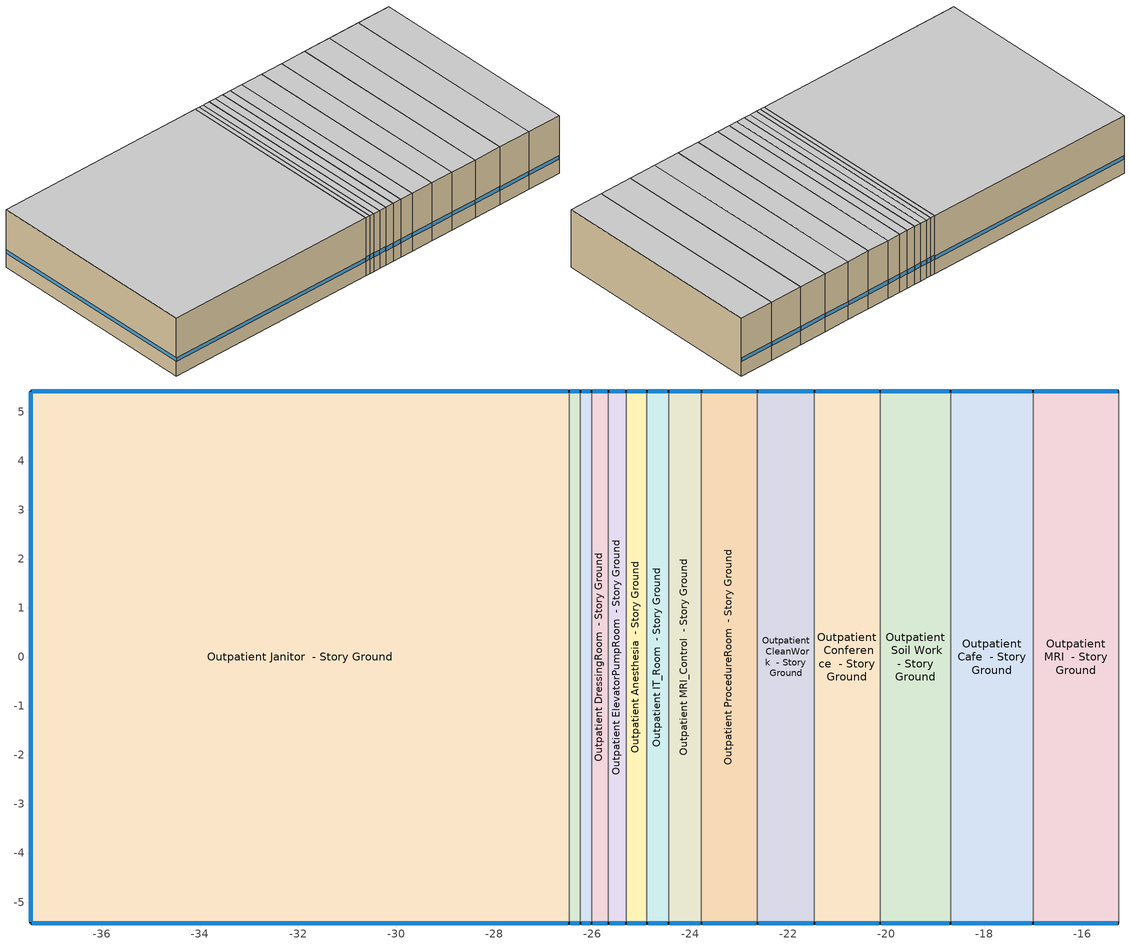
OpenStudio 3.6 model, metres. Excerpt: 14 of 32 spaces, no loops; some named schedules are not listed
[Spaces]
Outpatient Janitor  - Story Ground
 floor ground (Foundation F 126 Perim 3282 Area 11921): -37.45,-5.43 -37.45,5.43 -26.47,5.43 -26.47,-5.43 z0
 wall outside: -26.47,5.43 -37.45,5.43 -37.45,-5.43 -26.47,-5.43 z0:3.05
 wall to Outpatient BioHazard  - Story Ground: -26.47,-5.43 -26.47,5.43 z0:3.05
 window (Window U-0.75 SHGC 0.65): -37.43,-5.43 -26.5,-5.43 / -37.45,5.4 -37.45,-5.4 / -26.5,5.43 -37.43,5.43 z0.76:0.95
 ceiling adiabatic (Typical Interior Ceiling): -26.47,-5.43 -26.47,5.43 -37.45,5.43 -37.45,-5.43 z3.05
Outpatient BioHazard  - Story Ground
 floor ground (Foundation F 126 Perim 046 Area 248): -26.47,-5.43 -26.47,5.43 -26.24,5.43 -26.24,-5.43 z0
 wall outside: -26.24,5.43 -26.47,5.43 / -26.47,-5.43 -26.24,-5.43 z0:3.05
 wall to Outpatient MedGas  - Story Ground: -26.24,-5.43 -26.24,5.43 z0:3.05
 window (Window U-0.75 SHGC 0.65): -26.27,5.43 -26.44,5.43 / -26.44,-5.43 -26.27,-5.43 z0.76:1
 ceiling adiabatic (Typical Interior Ceiling): -26.24,-5.43 -26.24,5.43 -26.47,5.43 -26.47,-5.43 z3.05
Outpatient MedGas  - Story Ground
 floor ground (Foundation F 126 Perim 046 Area 248): -26.24,-5.43 -26.24,5.43 -26.01,5.43 -26.01,-5.43 z0
 wall outside: -26.01,5.43 -26.24,5.43 / -26.24,-5.43 -26.01,-5.43 z0:3.05
 wall to Outpatient DressingRoom  - Story Ground: -26.01,-5.43 -26.01,5.43 z0:3.05
 window (Window U-0.75 SHGC 0.65): -26.04,5.43 -26.22,5.43 / -26.22,-5.43 -26.04,-5.43 z0.76:1
 ceiling adiabatic (Typical Interior Ceiling): -26.01,-5.43 -26.01,5.43 -26.24,5.43 -26.24,-5.43 z3.05
Outpatient DressingRoom  - Story Ground
 floor ground (Foundation F 126 Perim 069 Area 373): -26.01,-5.43 -26.01,5.43 -25.67,5.43 -25.67,-5.43 z0
 wall outside: -25.67,5.43 -26.01,5.43 / -26.01,-5.43 -25.67,-5.43 z0:3.05
 wall to Outpatient ElevatorPumpRoom  - Story Ground: -25.67,-5.43 -25.67,5.43 z0:3.05
 window (Window U-0.75 SHGC 0.65): -25.69,5.43 -25.99,5.43 / -25.99,-5.43 -25.69,-5.43 z0.76:0.98
 ceiling adiabatic (Typical Interior Ceiling): -25.67,-5.43 -25.67,5.43 -26.01,5.43 -26.01,-5.43 z3.05
Outpatient ElevatorPumpRoom  - Story Ground
 floor ground (Foundation F 126 Perim 072 Area 39): -25.67,-5.43 -25.67,5.43 -25.31,5.43 -25.31,-5.43 z0
 wall outside: -25.31,5.43 -25.67,5.43 / -25.67,-5.43 -25.31,-5.43 z0:3.05
 wall to Outpatient Anesthesia  - Story Ground: -25.31,-5.43 -25.31,5.43 z0:3.05
 window (Window U-0.75 SHGC 0.65): -25.33,5.43 -25.64,5.43 / -25.64,-5.43 -25.33,-5.43 z0.76:0.97
 ceiling adiabatic (Typical Interior Ceiling): -25.31,-5.43 -25.31,5.43 -25.67,5.43 -25.67,-5.43 z3.05
Outpatient Anesthesia  - Story Ground
 floor ground (Foundation F 126 Perim 085 Area 461): -25.31,-5.43 -25.31,5.43 -24.88,5.43 -24.88,-5.43 z0
 wall outside: -24.88,5.43 -25.31,5.43 / -25.31,-5.43 -24.88,-5.43 z0:3.05
 wall to Outpatient IT_Room  - Story Ground: -24.88,-5.43 -24.88,5.43 z0:3.05
 window (Window U-0.75 SHGC 0.65): -24.91,5.43 -25.28,5.43 / -25.28,-5.43 -24.91,-5.43 z0.76:0.97
 ceiling adiabatic (Typical Interior Ceiling): -24.88,-5.43 -24.88,5.43 -25.31,5.43 -25.31,-5.43 z3.05
Outpatient IT_Room  - Story Ground
 floor ground (Foundation F 126 Perim 088 Area 479): -24.88,-5.43 -24.88,5.43 -24.44,5.43 -24.44,-5.43 z0
 wall outside: -24.44,5.43 -24.88,5.43 / -24.88,-5.43 -24.44,-5.43 z0:3.05
 wall to Outpatient MRI_Control  - Story Ground: -24.44,-5.43 -24.44,5.43 z0:3.05
 window (Window U-0.75 SHGC 0.65): -24.47,5.43 -24.86,5.43 / -24.86,-5.43 -24.47,-5.43 z0.76:0.97
 ceiling adiabatic (Typical Interior Ceiling): -24.44,-5.43 -24.44,5.43 -24.88,5.43 -24.88,-5.43 z3.05
Outpatient MRI_Control  - Story Ground
 floor ground (Foundation F 126 Perim 134 Area 727): -24.44,-5.43 -24.44,5.43 -23.77,5.43 -23.77,-5.43 z0
 wall outside: -23.77,5.43 -24.44,5.43 / -24.44,-5.43 -23.77,-5.43 z0:3.05
 wall to Outpatient ProcedureRoom  - Story Ground: -23.77,-5.43 -23.77,5.43 z0:3.05
 window (Window U-0.75 SHGC 0.65): -23.8,5.43 -24.42,5.43 / -24.42,-5.43 -23.8,-5.43 z0.76:0.96
 ceiling adiabatic (Typical Interior Ceiling): -23.77,-5.43 -23.77,5.43 -24.44,5.43 -24.44,-5.43 z3.05
Outpatient ProcedureRoom  - Story Ground
 floor ground (Foundation F 126 Perim 229 Area 1242): -23.77,-5.43 -23.77,5.43 -22.63,5.43 -22.63,-5.43 z0
 wall outside: -22.63,5.43 -23.77,5.43 / -23.77,-5.43 -22.63,-5.43 z0:3.05
 wall to Outpatient CleanWork  - Story Ground: -22.63,-5.43 -22.63,5.43 z0:3.05
 window (Window U-0.75 SHGC 0.65): -22.65,5.43 -23.75,5.43 / -23.75,-5.43 -22.65,-5.43 z0.76:0.95
 ceiling adiabatic (Typical Interior Ceiling): -22.63,-5.43 -22.63,5.43 -23.77,5.43 -23.77,-5.43 z3.05
Outpatient CleanWork  - Story Ground
 floor ground (Foundation F 126 Perim 232 Area 1259): -22.63,-5.43 -22.63,5.43 -21.47,5.43 -21.47,-5.43 z0
 wall outside: -21.47,5.43 -22.63,5.43 / -22.63,-5.43 -21.47,-5.43 z0:3.05
 wall to Outpatient Conference  - Story Ground: -21.47,-5.43 -21.47,5.43 z0:3.05
 window (Window U-0.75 SHGC 0.65): -21.49,5.43 -22.6,5.43 / -22.6,-5.43 -21.49,-5.43 z0.76:0.95
 ceiling adiabatic (Typical Interior Ceiling): -21.47,-5.43 -21.47,5.43 -22.63,5.43 -22.63,-5.43 z3.05
Outpatient Conference  - Story Ground
 floor ground (Foundation F 126 Perim 268 Area 1455): -21.47,-5.43 -21.47,5.43 -20.13,5.43 -20.13,-5.43 z0
 wall outside: -20.13,5.43 -21.47,5.43 / -21.47,-5.43 -20.13,-5.43 z0:3.05
 wall to Outpatient Soil Work  - Story Ground: -20.13,-5.43 -20.13,5.43 z0:3.05
 window (Window U-0.75 SHGC 0.65): -20.15,5.43 -21.44,5.43 / -21.44,-5.43 -20.15,-5.43 z0.76:0.95
 ceiling adiabatic (Typical Interior Ceiling): -20.13,-5.43 -20.13,5.43 -21.47,5.43 -21.47,-5.43 z3.05
Outpatient Soil Work  - Story Ground
 floor ground (Foundation F 126 Perim 288 Area 1561): -20.13,-5.43 -20.13,5.43 -18.69,5.43 -18.69,-5.43 z0
 wall outside: -18.69,5.43 -20.13,5.43 / -20.13,-5.43 -18.69,-5.43 z0:3.05
 wall to Outpatient Cafe  - Story Ground: -18.69,-5.43 -18.69,5.43 z0:3.05
 window (Window U-0.75 SHGC 0.65): -18.71,5.43 -20.1,5.43 / -20.1,-5.43 -18.71,-5.43 z0.76:0.95
 ceiling adiabatic (Typical Interior Ceiling): -18.69,-5.43 -18.69,5.43 -20.13,5.43 -20.13,-5.43 z3.05
Outpatient Cafe  - Story Ground
 floor ground (Foundation F 126 Perim 337 Area 1827): -18.69,-5.43 -18.69,5.43 -17,5.43 -17,-5.43 z0
 wall outside: -17,5.43 -18.69,5.43 / -18.69,-5.43 -17,-5.43 z0:3.05
 wall to Outpatient MRI  - Story Ground: -17,-5.43 -17,5.43 z0:3.05
 window (Window U-0.75 SHGC 0.65): -17.03,5.43 -18.66,5.43 / -18.66,-5.43 -17.03,-5.43 z0.76:0.95
 ceiling adiabatic (Typical Interior Ceiling): -17,-5.43 -17,5.43 -18.69,5.43 -18.69,-5.43 z3.05
Outpatient MRI  - Story Ground
 floor ground (Foundation F 126 Perim 35 Area 1898): -17,-5.43 -17,5.43 -15.26,5.43 -15.26,-5.43 z0
 wall outside: -15.26,5.43 -17,5.43 / -17,-5.43 -15.26,-5.43 z0:3.05
 wall to Outpatient Elec/MechRoom  - Story Ground: -15.26,-5.43 -15.26,5.43 z0:3.05
 window (Window U-0.75 SHGC 0.65): -15.28,5.43 -16.98,5.43 / -16.98,-5.43 -15.28,-5.43 z0.76:0.95
 ceiling adiabatic (Typical Interior Ceiling): -15.26,-5.43 -15.26,5.43 -17,5.43 -17,-5.43 z3.05
[Site]
Baltimore Blt Washngtn IntL: Latitude {deg}=39.17; Longitude {deg}=-76.68; Time Zone {hr}=-5; Elevation {m}=45; Terrain=City
[Site:WaterMainsTemperature]
Calculation Method=Correlation; Annual Average Outdoor Air Temperature {C}=13.2908; Maximum Difference In Monthly Average Outdoor Air Temperatures {deltaC}=25.79
[SizingPeriod:DesignDay] Daily Dry-Bulb Temperature Range {deltaC}=9.5; Barometric Pressure {Pa}=101037; Wind Speed {m/s}=4.6; Wind Direction {deg}=230; Rain Indicator=No; Snow Indicator=No; Day of Month=21; Month=7; Day Type=SummerDesignDay; Daylight Saving Time Indicator=No; Dry-Bulb Temperature Range Modifier Type=DefaultMultipliers; Solar Model Indicator=ASHRAETau; ASHRAE Clear Sky Optical Depth for Beam Irradiance=0.454; ASHRAE Clear Sky Optical Depth for Diffuse Irradiance=2.123
Name | Maximum Dry-Bulb Temperature {C} | Humidity Condition Type | Wetbulb or DewPoint at Maximum Dry-Bulb {C}
Wilmington New Cast Ann Clg .4% Condns DB=>MWB 1 | 33.3 | Wetbulb | 23.9
Wilmington New Cast Ann Clg .4% Condns WB=>MDB 1 | 30.7 | Wetbulb | 25.6
Wilmington New Cast Ann Clg 1% Condns DB=>MWB 1 | 31.9 | Wetbulb | 23.3
Wilmington New Cast Ann Clg 2% Condns DP=>MDB 1 | 26.4 | Dewpoint | 22.9
[ClimateZones]
Climate Zone Institution Name 1=ASHRAE; Climate Zone Document Name 1=ANSI/ASHRAE Standard 169; Climate Zone Document Year 1=2006; Climate Zone Value 1=ASHRAE 169-2013-4A; Climate Zone Institution Name 2=CEC; Climate Zone Document Name 2=California Climate Zone Descriptions; Climate Zone Document Year 2=1995
[Building]
ComStock DOE Ref 1980-2004|Outpatient: North Axis {deg}=135; Default Construction Set=ComStock DOE Ref 1980-2004 - Outpatient - ASHRAE 169-2013-4A; Default Schedule Set=Building Default Schedule Set; Standards Building Type=Outpatient
[Site:GroundTemperature:FCfactorMethod]
January Ground Temperature {C}=14; February Ground Temperature {C}=7.3; March Ground Temperature {C}=3.3; April Ground Temperature {C}=1.2; May Ground Temperature {C}=-0.2; June Ground Temperature {C}=5.6; July Ground Temperature {C}=10.9; August Ground Temperature {C}=16.1; September Ground Temperature {C}=21.7; October Ground Temperature {C}=25; November Ground Temperature {C}=24.8; December Ground Temperature {C}=19.9
[Construction:FfactorGroundFloor] F-Factor {W/m-K}=1.26344
Name | Area {m2} | PerimeterExposed {m}
Foundation F 126 Perim 337 Area 1827 | 18.2714 | 3.36745
Foundation F 126 Perim 046 Area 248 | 2.4835 | 0.457712
Foundation F 126 Perim 085 Area 461 | 4.61221 | 0.850036
Foundation F 126 Perim 229 Area 1242 | 12.4175 | 2.28856
Foundation F 126 Perim 072 Area 39 | 3.90264 | 0.719261
Foundation F 126 Perim 069 Area 373 | 3.72524 | 0.686567
Foundation F 126 Perim 232 Area 1259 | 12.5949 | 2.32125
Foundation F 126 Perim 134 Area 727 | 7.2731 | 1.34044
Foundation F 126 Perim 3282 Area 11921 | 119.208 | 32.822
Foundation F 126 Perim 35 Area 1898 | 18.981 | 3.49822
Foundation F 126 Perim 288 Area 1561 | 15.6105 | 2.87704
Foundation F 126 Perim 268 Area 1455 | 14.5462 | 2.68088
Foundation F 126 Perim 088 Area 479 | 4.7896 | 0.882729
[DefaultConstructionSet]
ComStock DOE Ref 1980-2004 - Outpatient - ASHRAE 169-2013-4A: Default Exterior Surface Constructions=Default Surface Constructions 1; Default Interior Surface Constructions=Default Surface Constructions 2; Default Ground Contact Surface Constructions=Default Surface Constructions 3; Default Exterior SubSurface Constructions=Default Sub Surface Constructions 1; Default Interior SubSurface Constructions=Default Sub Surface Constructions 2; Interior Partition Construction=Typical Interior Partition
[DefaultSurfaceConstructions]
Name | Floor Construction | Wall Construction | Roof Ceiling Construction
Default Surface Constructions 1 | Typical Insulated Exterior Mass Floor | Typical Insulated Steel Framed Exterior Wall R-11.24 | Typical IEAD Roof R-17.24
Default Surface Constructions 2 | Typical Interior Floor | Typical Interior Wall | Typical Interior Ceiling
Default Surface Constructions 3 | Typical Insulated Carpeted 6in Slab Floor | Typical Insulated Basement Mass Wall R-9.01
[Construction]
Typical Insulated Exterior Mass Floor: Typical Insulation R-9.06, 4 in. Normalweight Concrete Floor, Typical Carpet Pad
Typical Insulated Steel Framed Exterior Wall R-11.24: 25mm Stucco, 5/8 in. Gypsum Board, Typical Insulation R-9.06, 5/8 in. Gypsum Board
Typical IEAD Roof R-17.24: Roof Membrane, Typical Insulation R-16.12, Metal Roof Surface
Typical Interior Floor: 100mm Normalweight concrete floor, CP02 CARPET PAD
Typical Interior Wall: G01 13mm gypsum board, G01 13mm gypsum board
Typical Interior Ceiling: CP02 CARPET PAD, 100mm Normalweight concrete floor
Typical Insulated Carpeted 6in Slab Floor: 6 in. Normalweight Concrete Floor, Typical Carpet Pad
Typical Insulated Basement Mass Wall R-9.01: Typical Insulation R-7.46, 8 in. Concrete Block Basement Wall
U 0.59 SHGC 0.36 Simple Glazing Window U-0.59 SHGC 0.36: U 0.59 SHGC 0.36 Simple Glazing U-0.59 SHGC 0.36
U 0.59 SHGC 0.36 Simple Glazing Window U-0.59 SHGC 0.36 1: U 0.59 SHGC 0.36 Simple Glazing U-0.59 SHGC 0.36 1
Typical Insulated Metal Door: F08 Metal surface, Typical Insulation
U 0.88 SHGC 0.16 Sgl Ref-A-L Clr 6mm: REF A CLEAR LO 6MM
Typical Overhead Door: Typical Insulation
Typical Interior Window: Clear 3mm
Typical Interior Door; Typical Interior Partition: G05 25mm wood
InteriorFurnishings 1: Std Wood 6inch 1
Window U-0.75 SHGC 0.65: Simple Glazing Double - No LowE - Clear - Aluminum
[Material:NoMass] Roughness=Smooth; Thermal Absorptance=0.9; Solar Absorptance=0.7
Name | Thermal Resistance {m2-K/W} | Visible Absorptance
Typical Insulation R-9.06 | 1.59504 | 0.7
Typical Carpet Pad; CP02 CARPET PAD | 0.21648 | 0.8
Typical Insulation R-16.12 | 2.83962 | 0.7
Typical Insulation R-7.46 | 1.31358 | 0.7
Typical Insulation | 0.0282222 | 0.7
[Material] Thermal Absorptance=0.9
Name | Roughness | Thickness {m} | Conductivity {W/m-K} | Density {kg/m3} | Specific Heat {J/kg-K} | Solar Absorptance | Visible Absorptance
4 in. Normalweight Concrete Floor | MediumRough | 0.1016 | 2.31 | 2322 | 832 | 0.7 | 0.7
25mm Stucco | Smooth | 0.0254 | 0.72 | 1856 | 840 | 0.7 | 0.7
5/8 in. Gypsum Board | MediumSmooth | 0.0159 | 0.16 | 800 | 1090 | 0.7 | 0.7
Roof Membrane | VeryRough | 0.0095 | 0.16 | 1121.29 | 1460 | 0.7 | 0.7
Metal Roof Surface; F08 Metal surface | Smooth | 0.0008 | 45.28 | 7824 | 500 | 0.7 | 0.7
100mm Normalweight concrete floor | MediumRough | 0.1016 | 2.31045 | 2322 | 832.557 | 0.7 | 0.7
G01 13mm gypsum board | Smooth | 0.0127 | 0.160031 | 800.001 | 1090.73 | 0.7 | 0.5
6 in. Normalweight Concrete Floor | MediumRough | 0.1524 | 2.31 | 2322 | 832 | 0.7 | 0.7
8 in. Concrete Block Basement Wall | MediumRough | 0.2032 | 1.326 | 1842 | 912 | 0.7 | 0.7
G05 25mm wood | MediumSmooth | 0.0254 | 0.15 | 608 | 1630 | 0.5 | 0.5
Std Wood 6inch 1 | MediumSmooth | 0.15 | 0.12 | 540 | 1210 | 0.7 | 0.7
[DefaultSubSurfaceConstructions]
Name | Fixed Window Construction | Operable Window Construction | Door Construction | Glass Door Construction | Overhead Door Construction | Tubular Daylight Dome Construction | Tubular Daylight Diffuser Construction
Default Sub Surface Constructions 1 | U 0.59 SHGC 0.36 Simple Glazing Window U-0.59 SHGC 0.36 | U 0.59 SHGC 0.36 Simple Glazing Window U-0.59 SHGC 0.36 1 | Typical Insulated Metal Door | U 0.88 SHGC 0.16 Sgl Ref-A-L Clr 6mm | Typical Overhead Door | Typical Interior Window | Typical Interior Window
Default Sub Surface Constructions 2 | Typical Interior Window | Typical Interior Window | Typical Interior Door
[WindowMaterial:SimpleGlazingSystem]
Name | U-Factor {W/m2-K} | Solar Heat Gain Coefficient | Visible Transmittance
U 0.59 SHGC 0.36 Simple Glazing U-0.59 SHGC 0.36; U 0.59 SHGC 0.36 Simple Glazing U-0.59 SHGC 0.36 1 | 3.35018 | 0.36 | 0.27
Simple Glazing Double - No LowE - Clear - Aluminum | 4.23598 | 0.646 | 0.671
[WindowMaterial:Glazing] Optical Data Type=SpectralAverage; Infrared Transmittance at Normal Incidence=0; Front Side Infrared Hemispherical Emissivity=0.84; Conductivity {W/m-K}=0.9; Dirt Correction Factor for Solar and Visible Transmittance=1; Solar Diffusing=No
Name | Thickness {m} | Solar Transmittance at Normal Incidence | Front Side Solar Reflectance at Normal Incidence | Back Side Solar Reflectance at Normal Incidence | Visible Transmittance at Normal Incidence | Front Side Visible Reflectance at Normal Incidence | Back Side Visible Reflectance at Normal Incidence | Back Side Infrared Hemispherical Emissivity
REF A CLEAR LO 6MM | 0.006 | 0.066 | 0.341 | 0.493 | 0.08 | 0.41 | 0.37 | 0.4
Clear 3mm | 0.003 | 0.837 | 0.075 | 0.075 | 0.898 | 0.081 | 0.081 | 0.84
[SpaceType] Standards Building Type=Outpatient
Name | Default Schedule Set | Design Specification Outdoor Air Object | Standards Space Type
Outpatient BioHazard - ComStock DOE Ref 1980-2004 | Outpatient BioHazard Schedule Set | Outpatient BioHazard Ventilation | BioHazard
Outpatient MedGas - ComStock DOE Ref 1980-2004 | Outpatient MedGas Schedule Set | Outpatient MedGas Ventilation | MedGas
Outpatient DressingRoom - ComStock DOE Ref 1980-2004 | Outpatient DressingRoom Schedule Set | Outpatient DressingRoom Ventilation | DressingRoom
Outpatient ElevatorPumpRoom - ComStock DOE Ref 1980-2004 | Outpatient ElevatorPumpRoom Schedule Set | Outpatient ElevatorPumpRoom Ventilation | ElevatorPumpRoom
Outpatient Anesthesia - ComStock DOE Ref 1980-2004 | Outpatient Anesthesia Schedule Set | Outpatient Anesthesia Ventilation | Anesthesia
Outpatient IT_Room - ComStock DOE Ref 1980-2004 | Outpatient IT_Room Schedule Set | Outpatient IT_Room Ventilation | IT_Room
Outpatient MRI_Control - ComStock DOE Ref 1980-2004 | Outpatient MRI_Control Schedule Set | Outpatient MRI_Control Ventilation | MRI_Control
Outpatient ProcedureRoom - ComStock DOE Ref 1980-2004 | Outpatient ProcedureRoom Schedule Set | Outpatient ProcedureRoom Ventilation | ProcedureRoom
Outpatient CleanWork - ComStock DOE Ref 1980-2004 | Outpatient CleanWork Schedule Set | Outpatient CleanWork Ventilation | CleanWork
Outpatient Conference - ComStock DOE Ref 1980-2004 | Outpatient Conference Schedule Set | Outpatient Conference Ventilation | Conference
Outpatient Soil Work - ComStock DOE Ref 1980-2004 | Outpatient Soil Work Schedule Set | Outpatient Soil Work Ventilation | Soil Work
Outpatient Cafe - ComStock DOE Ref 1980-2004 | Outpatient Cafe Schedule Set | Outpatient Cafe Ventilation | Cafe
Outpatient MRI - ComStock DOE Ref 1980-2004 | Outpatient MRI Schedule Set | Outpatient MRI Ventilation | MRI
Outpatient Janitor - ComStock DOE Ref 1980-2004 | Outpatient Janitor Schedule Set | Outpatient Janitor Ventilation | Janitor
[BuildingStory]
Story Ground: Nominal Z Coordinate {m}=0; Nominal Floor to Floor Height {m}=3.048
[Space] Building Story=Story Ground
Name | Space Type | Thermal Zone
Outpatient Janitor  - Story Ground | Outpatient Janitor - ComStock DOE Ref 1980-2004 | Zone Outpatient Janitor  - Story Ground
Outpatient BioHazard  - Story Ground | Outpatient BioHazard - ComStock DOE Ref 1980-2004 | Zone Outpatient BioHazard  - Story Ground
Outpatient MedGas  - Story Ground | Outpatient MedGas - ComStock DOE Ref 1980-2004 | Zone Outpatient MedGas  - Story Ground
Outpatient DressingRoom  - Story Ground | Outpatient DressingRoom - ComStock DOE Ref 1980-2004 | Zone Outpatient DressingRoom  - Story Ground
Outpatient ElevatorPumpRoom  - Story Ground | Outpatient ElevatorPumpRoom - ComStock DOE Ref 1980-2004 | Zone Outpatient ElevatorPumpRoom  - Story Ground
Outpatient Anesthesia  - Story Ground | Outpatient Anesthesia - ComStock DOE Ref 1980-2004 | Zone Outpatient Anesthesia  - Story Ground
Outpatient IT_Room  - Story Ground | Outpatient IT_Room - ComStock DOE Ref 1980-2004 | Zone Outpatient IT_Room  - Story Ground
Outpatient MRI_Control  - Story Ground | Outpatient MRI_Control - ComStock DOE Ref 1980-2004 | Zone Outpatient MRI_Control  - Story Ground
Outpatient ProcedureRoom  - Story Ground | Outpatient ProcedureRoom - ComStock DOE Ref 1980-2004 | Zone Outpatient ProcedureRoom  - Story Ground
Outpatient CleanWork  - Story Ground | Outpatient CleanWork - ComStock DOE Ref 1980-2004 | Zone Outpatient CleanWork  - Story Ground
Outpatient Conference  - Story Ground | Outpatient Conference - ComStock DOE Ref 1980-2004 | Zone Outpatient Conference  - Story Ground
Outpatient Soil Work  - Story Ground | Outpatient Soil Work - ComStock DOE Ref 1980-2004 | Zone Outpatient Soil Work  - Story Ground
Outpatient Cafe  - Story Ground | Outpatient Cafe - ComStock DOE Ref 1980-2004 | Zone Outpatient Cafe  - Story Ground
Outpatient MRI  - Story Ground | Outpatient MRI - ComStock DOE Ref 1980-2004 | Zone Outpatient MRI  - Story Ground
[ThermalZone] Multiplier=1; Use Ideal Air Loads=No
Name | Thermostat
Zone Outpatient Janitor  - Story Ground | Outpatient Janitor - ComStock DOE Ref 1980-2004 Thermostat
Zone Outpatient BioHazard  - Story Ground | Outpatient BioHazard - ComStock DOE Ref 1980-2004 Thermostat
Zone Outpatient MedGas  - Story Ground | Outpatient MedGas - ComStock DOE Ref 1980-2004 Thermostat
Zone Outpatient DressingRoom  - Story Ground | Outpatient DressingRoom - ComStock DOE Ref 1980-2004 Thermostat
Zone Outpatient ElevatorPumpRoom  - Story Ground | Outpatient ElevatorPumpRoom - ComStock DOE Ref 1980-2004 Thermostat
Zone Outpatient Anesthesia  - Story Ground | Outpatient Anesthesia - ComStock DOE Ref 1980-2004 Thermostat
Zone Outpatient IT_Room  - Story Ground | Outpatient IT_Room - ComStock DOE Ref 1980-2004 Thermostat
Zone Outpatient MRI_Control  - Story Ground | Outpatient MRI_Control - ComStock DOE Ref 1980-2004 Thermostat
Zone Outpatient ProcedureRoom  - Story Ground | Outpatient ProcedureRoom - ComStock DOE Ref 1980-2004 Thermostat
Zone Outpatient CleanWork  - Story Ground | Outpatient CleanWork - ComStock DOE Ref 1980-2004 Thermostat
Zone Outpatient Conference  - Story Ground | Outpatient Conference - ComStock DOE Ref 1980-2004 Thermostat
Zone Outpatient Soil Work  - Story Ground | Outpatient Soil Work - ComStock DOE Ref 1980-2004 Thermostat
Zone Outpatient Cafe  - Story Ground | Outpatient Cafe - ComStock DOE Ref 1980-2004 Thermostat
Zone Outpatient MRI  - Story Ground | Outpatient MRI - ComStock DOE Ref 1980-2004 Thermostat
[Lights:Definition] Design Level Calculation Method=Watts/Area; Fraction Visible=0.2; Return Air Fraction=0
Name | Watts per Space Floor Area {W/m2} | Fraction Radiant
Outpatient Cafe - ComStock DOE Ref 1980-2004 General Lights Definition | 3.51996 | 0.31
Outpatient Cafe - ComStock DOE Ref 1980-2004 Task Lights Definition | 0.956049 | 0.125
Outpatient Cafe - ComStock DOE Ref 1980-2004 Wall Wash Lights Definition | 2.47267 | 0.125
Outpatient Soil Work - ComStock DOE Ref 1980-2004 General Lights Definition; Outpatient CleanWork - ComStock DOE Ref 1980-2004 General Lights Definition; Outpatient Anesthesia - ComStock DOE Ref 1980-2004 General Lights Definition | 2.36313 | 0.31
Outpatient Soil Work - ComStock DOE Ref 1980-2004 Task Lights Definition; Outpatient CleanWork - ComStock DOE Ref 1980-2004 Task Lights Definition; Outpatient Anesthesia - ComStock DOE Ref 1980-2004 Task Lights Definition | 15.7452 | 0.125
Outpatient Conference - ComStock DOE Ref 1980-2004 General Lights Definition | 5.43828 | 0.31
Outpatient Conference - ComStock DOE Ref 1980-2004 Task Lights Definition | 1.71048 | 0.125
Outpatient Conference - ComStock DOE Ref 1980-2004 Wall Wash Lights Definition | 2.57398 | 0.125
Outpatient MRI - ComStock DOE Ref 1980-2004 General Lights Definition; Outpatient IT_Room - ComStock DOE Ref 1980-2004 General Lights Definition | 5.10109 | 0.31
Outpatient ElevatorPumpRoom - ComStock DOE Ref 1980-2004 General Lights Definition | 3.92888 | 0.31
Outpatient ElevatorPumpRoom - ComStock DOE Ref 1980-2004 Task Lights Definition | 3.02684 | 0.125
Outpatient DressingRoom - ComStock DOE Ref 1980-2004 General Lights Definition | 6.74433 | 0.31
Outpatient MedGas - ComStock DOE Ref 1980-2004 General Lights Definition; Outpatient BioHazard - ComStock DOE Ref 1980-2004 General Lights Definition; Outpatient Janitor - ComStock DOE Ref 1980-2004 General Lights Definition | 4.12547 | 0.31
Outpatient ProcedureRoom - ComStock DOE Ref 1980-2004 General Lights Definition | 12.1333 | 0.31
Outpatient ProcedureRoom - ComStock DOE Ref 1980-2004 Task Lights Definition | 0.013568 | 0.125
Outpatient MRI_Control - ComStock DOE Ref 1980-2004 General Lights Definition | 7.14925 | 0.31
[ElectricEquipment:Definition] Fraction Latent=0
Name | Design Level Calculation Method | Watts per Space Floor Area {W/m2} | Fraction Radiant | Fraction Lost | Design Level {W}
Outpatient Anesthesia Elec Equip Definition; Outpatient CleanWork Elec Equip Definition; Outpatient Soil Work Elec Equip Definition | Watts/Area | 21.5278 | 0.5 | 0
Outpatient BioHazard Elec Equip Definition; Outpatient MedGas Elec Equip Definition | Watts/Area | 1.07639 | 0.5 | 0
Outpatient Cafe Elec Equip Definition; Outpatient Conference Elec Equip Definition | Watts/Area | 10.7639 | 0.5 | 0
Outpatient DressingRoom Elec Equip Definition; Outpatient IT_Room Elec Equip Definition | Watts/Area | 11.8403 | 0.5 | 0
Outpatient MRI Elec Equip Definition; Outpatient MRI_Control Elec Equip Definition | Watts/Area | 107.639 | 0.5 | 0
Outpatient ProcedureRoom Elec Equip Definition | Watts/Area | 32.2917 | 0.5 | 0
Elevator Lift Motor | EquipmentLevel |  | 0 | 1 | 14610
Outpatient ElevatorPumpRoom - ComStock DOE Ref 1980-2004 Elec Equip Definition | Watts/Area | 57.0487 | 0.1 | 0.9
Outpatient Janitor - ComStock DOE Ref 1980-2004 Elec Equip Definition | Watts/Area | 1.07639 | 0.3 | 0.7
[ElectricEquipment]
Name | Electric Equipment Definition | Space or SpaceType | Schedule | Multiplier
Outpatient Anesthesia Elec Equip | Outpatient Anesthesia Elec Equip Definition | Outpatient Anesthesia - ComStock DOE Ref 1980-2004
Outpatient BioHazard Elec Equip | Outpatient BioHazard Elec Equip Definition | Outpatient BioHazard - ComStock DOE Ref 1980-2004
Outpatient Cafe Elec Equip | Outpatient Cafe Elec Equip Definition | Outpatient Cafe - ComStock DOE Ref 1980-2004
Outpatient CleanWork Elec Equip | Outpatient CleanWork Elec Equip Definition | Outpatient CleanWork - ComStock DOE Ref 1980-2004
Outpatient Conference Elec Equip | Outpatient Conference Elec Equip Definition | Outpatient Conference - ComStock DOE Ref 1980-2004
Outpatient DressingRoom Elec Equip | Outpatient DressingRoom Elec Equip Definition | Outpatient DressingRoom - ComStock DOE Ref 1980-2004
Outpatient IT_Room Elec Equip | Outpatient IT_Room Elec Equip Definition | Outpatient IT_Room - ComStock DOE Ref 1980-2004
Outpatient MedGas Elec Equip | Outpatient MedGas Elec Equip Definition | Outpatient MedGas - ComStock DOE Ref 1980-2004
Outpatient MRI Elec Equip | Outpatient MRI Elec Equip Definition | Outpatient MRI - ComStock DOE Ref 1980-2004
Outpatient MRI_Control Elec Equip | Outpatient MRI_Control Elec Equip Definition | Outpatient MRI_Control - ComStock DOE Ref 1980-2004
Outpatient ProcedureRoom Elec Equip | Outpatient ProcedureRoom Elec Equip Definition | Outpatient ProcedureRoom - ComStock DOE Ref 1980-2004
Outpatient Soil Work Elec Equip | Outpatient Soil Work Elec Equip Definition | Outpatient Soil Work - ComStock DOE Ref 1980-2004
2 Elevator Lift Motors | Elevator Lift Motor | Outpatient Janitor  - Story Ground | Elevator Schedule 1 | 2
Outpatient ElevatorPumpRoom - ComStock DOE Ref 1980-2004 Elec Equip | Outpatient ElevatorPumpRoom - ComStock DOE Ref 1980-2004 Elec Equip Definition | Outpatient ElevatorPumpRoom - ComStock DOE Ref 1980-2004
Outpatient Janitor - ComStock DOE Ref 1980-2004 Elec Equip | Outpatient Janitor - ComStock DOE Ref 1980-2004 Elec Equip Definition | Outpatient Janitor - ComStock DOE Ref 1980-2004
[DesignSpecification:OutdoorAir]
Name | Outdoor Air Method | Outdoor Air Flow per Floor Area {m3/s-m2} | Outdoor Air Flow per Person {m3/s-person} | Outdoor Air Flow Air Changes per Hour {1/hr}
Outpatient Anesthesia Ventilation | Sum | 0.002286
Outpatient BioHazard Ventilation; Outpatient MedGas Ventilation | Sum | 0.000762
Outpatient Cafe Ventilation; Outpatient Conference Ventilation; Outpatient DressingRoom Ventilation; Outpatient IT_Room Ventilation | Sum |  | 0.00943895
Outpatient CleanWork Ventilation; Outpatient MRI Ventilation; Outpatient MRI_Control Ventilation | Sum | 0.001524
Outpatient ElevatorPumpRoom Ventilation; Outpatient Janitor Ventilation |  | 0 | 0 | 0
Outpatient ProcedureRoom Ventilation | Sum | 0.0023876
Outpatient Soil Work Ventilation | Sum | 0.00282448
[DefaultScheduleSet]
Name | Number of People Schedule | People Activity Level Schedule | Lighting Schedule | Electric Equipment Schedule | Infiltration Schedule | Hours of Operation Schedule
Outpatient Anesthesia Schedule Set; Outpatient BioHazard Schedule Set; Outpatient Cafe Schedule Set; Outpatient CleanWork Schedule Set; Outpatient Conference Schedule Set; Outpatient DressingRoom Schedule Set; Outpatient ElevatorPumpRoom Schedule Set; Outpatient IT_Room Schedule Set; Outpatient Janitor Schedule Set; Outpatient MedGas Schedule Set; Outpatient MRI_Control Schedule Set; Outpatient ProcedureRoom Schedule Set; Outpatient Soil Work Schedule Set | Outpatient Bldg Occ | Outpatient Activity | Outpatient Bldg Light | Outpatient Bldg Equip | Outpatient Infil
Outpatient MRI Schedule Set | Outpatient Bldg Occ | Outpatient Activity | Outpatient Bldg Light | Outpatient Radiology Equip | Outpatient Infil
Building Default Schedule Set |  |  |  |  |  | Building Hours of Operation NonResidential
[People:Definition] Number of People Calculation Method=People/Area; Fraction Radiant=0.3
Name | People per Space Floor Area {person/m2}
Outpatient Cafe People Definition | 0.999967
Outpatient CleanWork People Definition; Outpatient MRI People Definition; Outpatient MRI_Control People Definition; Outpatient ProcedureRoom People Definition; Outpatient Soil Work People Definition | 0.199993
Outpatient Conference People Definition | 0.499984
Outpatient DressingRoom People Definition; Outpatient IT_Room People Definition | 0.0500522
[People] Work Efficiency Schedule=Work Efficiency Schedule; Clothing Insulation Schedule=Clothing Schedule; Air Velocity Schedule=Air Velocity Schedule; Multiplier=1
Name | People Definition | Space or SpaceType
Outpatient Cafe People | Outpatient Cafe People Definition | Outpatient Cafe - ComStock DOE Ref 1980-2004
Outpatient CleanWork People | Outpatient CleanWork People Definition | Outpatient CleanWork - ComStock DOE Ref 1980-2004
Outpatient Conference People | Outpatient Conference People Definition | Outpatient Conference - ComStock DOE Ref 1980-2004
Outpatient DressingRoom People | Outpatient DressingRoom People Definition | Outpatient DressingRoom - ComStock DOE Ref 1980-2004
Outpatient IT_Room People | Outpatient IT_Room People Definition | Outpatient IT_Room - ComStock DOE Ref 1980-2004
Outpatient MRI People | Outpatient MRI People Definition | Outpatient MRI - ComStock DOE Ref 1980-2004
Outpatient MRI_Control People | Outpatient MRI_Control People Definition | Outpatient MRI_Control - ComStock DOE Ref 1980-2004
Outpatient ProcedureRoom People | Outpatient ProcedureRoom People Definition | Outpatient ProcedureRoom - ComStock DOE Ref 1980-2004
Outpatient Soil Work People | Outpatient Soil Work People Definition | Outpatient Soil Work - ComStock DOE Ref 1980-2004
[Exterior:Lights:Definition]
Name | Design Level {W}
Parking Areas and Drives Def (W/ft^2) | 0.0414577
Building Facades Def (W/ft^2) | 0.2
Main Entries Def (W/ft) | 30
Other Doors Def (W/ft) | 20
[Exterior:Lights] Schedule=Always On Discrete; Control Option=AstronomicalClock
Name | Exterior Lights Definition | Multiplier
Parking Areas and Drives | Parking Areas and Drives Def (W/ft^2) | 35437.5
Building Facades | Building Facades Def (W/ft^2) | 5627.38
Main Entries | Main Entries Def (W/ft) | 8
Other Doors | Other Doors Def (W/ft) | 18.165
[ThermostatSetpoint:DualSetpoint] Heating Setpoint Temperature Schedule=Outpatient HtgSetp; Cooling Setpoint Temperature Schedule=Outpatient ClgSetp
Outpatient Anesthesia - ComStock DOE Ref 1980-2004 Thermostat; Outpatient BioHazard - ComStock DOE Ref 1980-2004 Thermostat; Outpatient Cafe - ComStock DOE Ref 1980-2004 Thermostat; Outpatient CleanWork - ComStock DOE Ref 1980-2004 Thermostat; Outpatient Conference - ComStock DOE Ref 1980-2004 Thermostat; Outpatient DressingRoom - ComStock DOE Ref 1980-2004 Thermostat; Outpatient ElevatorPumpRoom - ComStock DOE Ref 1980-2004 Thermostat; Outpatient IT_Room - ComStock DOE Ref 1980-2004 Thermostat; Outpatient Janitor - ComStock DOE Ref 1980-2004 Thermostat; Outpatient MedGas - ComStock DOE Ref 1980-2004 Thermostat; Outpatient MRI - ComStock DOE Ref 1980-2004 Thermostat; Outpatient MRI_Control - ComStock DOE Ref 1980-2004 Thermostat; Outpatient ProcedureRoom - ComStock DOE Ref 1980-2004 Thermostat; Outpatient Soil Work - ComStock DOE Ref 1980-2004 Thermostat
[InternalMass:Definition]
Internal Mass Definition 2: Construction=InteriorFurnishings 1; Design Level Calculation Method=SurfaceArea/Area; Surface Area per Space Floor Area=2
[InternalMass] Internal Mass Definition=Internal Mass Definition 2; Multiplier=1
Name | Space or SpaceType
Outpatient Cafe  - Story Ground Mass | Outpatient Cafe  - Story Ground
Outpatient BioHazard  - Story Ground Mass | Outpatient BioHazard  - Story Ground
Outpatient Anesthesia  - Story Ground Mass | Outpatient Anesthesia  - Story Ground
Outpatient ProcedureRoom  - Story Ground Mass | Outpatient ProcedureRoom  - Story Ground
Outpatient ElevatorPumpRoom  - Story Ground Mass | Outpatient ElevatorPumpRoom  - Story Ground
Outpatient MedGas  - Story Ground Mass | Outpatient MedGas  - Story Ground
Outpatient DressingRoom  - Story Ground Mass | Outpatient DressingRoom  - Story Ground
Outpatient CleanWork  - Story Ground Mass | Outpatient CleanWork  - Story Ground
Outpatient MRI_Control  - Story Ground Mass | Outpatient MRI_Control  - Story Ground
Outpatient Janitor  - Story Ground Mass | Outpatient Janitor  - Story Ground
Outpatient MRI  - Story Ground Mass | Outpatient MRI  - Story Ground
Outpatient Soil Work  - Story Ground Mass | Outpatient Soil Work  - Story Ground
Outpatient Conference  - Story Ground Mass | Outpatient Conference  - Story Ground
Outpatient IT_Room  - Story Ground Mass | Outpatient IT_Room  - Story Ground
[Lights] Fraction Replaceable=1
Name | Lights Definition | Space or SpaceType
Outpatient Cafe - ComStock DOE Ref 1980-2004 General Lighting | Outpatient Cafe - ComStock DOE Ref 1980-2004 General Lights Definition | Outpatient Cafe - ComStock DOE Ref 1980-2004
Outpatient Cafe - ComStock DOE Ref 1980-2004 Task Lighting | Outpatient Cafe - ComStock DOE Ref 1980-2004 Task Lights Definition | Outpatient Cafe - ComStock DOE Ref 1980-2004
Outpatient Cafe - ComStock DOE Ref 1980-2004 Wall Wash Lighting | Outpatient Cafe - ComStock DOE Ref 1980-2004 Wall Wash Lights Definition | Outpatient Cafe - ComStock DOE Ref 1980-2004
Outpatient Soil Work - ComStock DOE Ref 1980-2004 General Lighting | Outpatient Soil Work - ComStock DOE Ref 1980-2004 General Lights Definition | Outpatient Soil Work - ComStock DOE Ref 1980-2004
Outpatient Soil Work - ComStock DOE Ref 1980-2004 Task Lighting | Outpatient Soil Work - ComStock DOE Ref 1980-2004 Task Lights Definition | Outpatient Soil Work - ComStock DOE Ref 1980-2004
Outpatient Conference - ComStock DOE Ref 1980-2004 General Lighting | Outpatient Conference - ComStock DOE Ref 1980-2004 General Lights Definition | Outpatient Conference - ComStock DOE Ref 1980-2004
Outpatient Conference - ComStock DOE Ref 1980-2004 Task Lighting | Outpatient Conference - ComStock DOE Ref 1980-2004 Task Lights Definition | Outpatient Conference - ComStock DOE Ref 1980-2004
Outpatient Conference - ComStock DOE Ref 1980-2004 Wall Wash Lighting | Outpatient Conference - ComStock DOE Ref 1980-2004 Wall Wash Lights Definition | Outpatient Conference - ComStock DOE Ref 1980-2004
Outpatient MRI - ComStock DOE Ref 1980-2004 General Lighting | Outpatient MRI - ComStock DOE Ref 1980-2004 General Lights Definition | Outpatient MRI - ComStock DOE Ref 1980-2004
Outpatient CleanWork - ComStock DOE Ref 1980-2004 General Lighting | Outpatient CleanWork - ComStock DOE Ref 1980-2004 General Lights Definition | Outpatient CleanWork - ComStock DOE Ref 1980-2004
Outpatient CleanWork - ComStock DOE Ref 1980-2004 Task Lighting | Outpatient CleanWork - ComStock DOE Ref 1980-2004 Task Lights Definition | Outpatient CleanWork - ComStock DOE Ref 1980-2004
Outpatient Anesthesia - ComStock DOE Ref 1980-2004 General Lighting | Outpatient Anesthesia - ComStock DOE Ref 1980-2004 General Lights Definition | Outpatient Anesthesia - ComStock DOE Ref 1980-2004
Outpatient Anesthesia - ComStock DOE Ref 1980-2004 Task Lighting | Outpatient Anesthesia - ComStock DOE Ref 1980-2004 Task Lights Definition | Outpatient Anesthesia - ComStock DOE Ref 1980-2004
Outpatient ElevatorPumpRoom - ComStock DOE Ref 1980-2004 General Lighting | Outpatient ElevatorPumpRoom - ComStock DOE Ref 1980-2004 General Lights Definition | Outpatient ElevatorPumpRoom - ComStock DOE Ref 1980-2004
Outpatient ElevatorPumpRoom - ComStock DOE Ref 1980-2004 Task Lighting | Outpatient ElevatorPumpRoom - ComStock DOE Ref 1980-2004 Task Lights Definition | Outpatient ElevatorPumpRoom - ComStock DOE Ref 1980-2004
Outpatient IT_Room - ComStock DOE Ref 1980-2004 General Lighting | Outpatient IT_Room - ComStock DOE Ref 1980-2004 General Lights Definition | Outpatient IT_Room - ComStock DOE Ref 1980-2004
Outpatient DressingRoom - ComStock DOE Ref 1980-2004 General Lighting | Outpatient DressingRoom - ComStock DOE Ref 1980-2004 General Lights Definition | Outpatient DressingRoom - ComStock DOE Ref 1980-2004
Outpatient MedGas - ComStock DOE Ref 1980-2004 General Lighting | Outpatient MedGas - ComStock DOE Ref 1980-2004 General Lights Definition | Outpatient MedGas - ComStock DOE Ref 1980-2004
Outpatient BioHazard - ComStock DOE Ref 1980-2004 General Lighting | Outpatient BioHazard - ComStock DOE Ref 1980-2004 General Lights Definition | Outpatient BioHazard - ComStock DOE Ref 1980-2004
Outpatient ProcedureRoom - ComStock DOE Ref 1980-2004 General Lighting | Outpatient ProcedureRoom - ComStock DOE Ref 1980-2004 General Lights Definition | Outpatient ProcedureRoom - ComStock DOE Ref 1980-2004
Outpatient ProcedureRoom - ComStock DOE Ref 1980-2004 Task Lighting | Outpatient ProcedureRoom - ComStock DOE Ref 1980-2004 Task Lights Definition | Outpatient ProcedureRoom - ComStock DOE Ref 1980-2004
Outpatient Janitor - ComStock DOE Ref 1980-2004 General Lighting | Outpatient Janitor - ComStock DOE Ref 1980-2004 General Lights Definition | Outpatient Janitor - ComStock DOE Ref 1980-2004
Outpatient MRI_Control - ComStock DOE Ref 1980-2004 General Lighting | Outpatient MRI_Control - ComStock DOE Ref 1980-2004 General Lights Definition | Outpatient MRI_Control - ComStock DOE Ref 1980-2004
[SpaceInfiltration:DesignFlowRate] Design Flow Rate Calculation Method=Flow/ExteriorArea; Flow per Exterior Surface Area {m3/s-m2}=0.000826564; Velocity Term Coefficient=0
Name | Space or SpaceType | Schedule | Constant Term Coefficient | Temperature Term Coefficient | Velocity Squared Term Coefficient
Outpatient Cafe  - Story Ground HVAC On Infiltration | Outpatient Cafe  - Story Ground | Infiltration HVAC On Schedule | -0.0461 | 0.0053 | 0.0311
Outpatient Cafe  - Story Ground HVAC Off Infiltration | Outpatient Cafe  - Story Ground | Infiltration HVAC Off Schedule | 0 | 0.0174 | 0.0341
Outpatient BioHazard  - Story Ground HVAC On Infiltration | Outpatient BioHazard  - Story Ground | Infiltration HVAC On Schedule | -0.0461 | 0.0053 | 0.0311
Outpatient BioHazard  - Story Ground HVAC Off Infiltration | Outpatient BioHazard  - Story Ground | Infiltration HVAC Off Schedule | 0 | 0.0174 | 0.0341
Outpatient Anesthesia  - Story Ground HVAC On Infiltration | Outpatient Anesthesia  - Story Ground | Infiltration HVAC On Schedule | -0.0461 | 0.0053 | 0.0311
Outpatient Anesthesia  - Story Ground HVAC Off Infiltration | Outpatient Anesthesia  - Story Ground | Infiltration HVAC Off Schedule | 0 | 0.0174 | 0.0341
Outpatient ProcedureRoom  - Story Ground HVAC On Infiltration | Outpatient ProcedureRoom  - Story Ground | Infiltration HVAC On Schedule | -0.0461 | 0.0053 | 0.0311
Outpatient ProcedureRoom  - Story Ground HVAC Off Infiltration | Outpatient ProcedureRoom  - Story Ground | Infiltration HVAC Off Schedule | 0 | 0.0174 | 0.0341
Outpatient ElevatorPumpRoom  - Story Ground HVAC On Infiltration | Outpatient ElevatorPumpRoom  - Story Ground | Infiltration HVAC On Schedule | -0.0461 | 0.0053 | 0.0311
Outpatient ElevatorPumpRoom  - Story Ground HVAC Off Infiltration | Outpatient ElevatorPumpRoom  - Story Ground | Infiltration HVAC Off Schedule | 0 | 0.0174 | 0.0341
Outpatient MedGas  - Story Ground HVAC On Infiltration | Outpatient MedGas  - Story Ground | Infiltration HVAC On Schedule | -0.0461 | 0.0053 | 0.0311
Outpatient MedGas  - Story Ground HVAC Off Infiltration | Outpatient MedGas  - Story Ground | Infiltration HVAC Off Schedule | 0 | 0.0174 | 0.0341
Outpatient DressingRoom  - Story Ground HVAC On Infiltration | Outpatient DressingRoom  - Story Ground | Infiltration HVAC On Schedule | -0.0461 | 0.0053 | 0.0311
Outpatient DressingRoom  - Story Ground HVAC Off Infiltration | Outpatient DressingRoom  - Story Ground | Infiltration HVAC Off Schedule | 0 | 0.0174 | 0.0341
Outpatient CleanWork  - Story Ground HVAC On Infiltration | Outpatient CleanWork  - Story Ground | Infiltration HVAC On Schedule | -0.0461 | 0.0053 | 0.0311
Outpatient CleanWork  - Story Ground HVAC Off Infiltration | Outpatient CleanWork  - Story Ground | Infiltration HVAC Off Schedule | 0 | 0.0174 | 0.0341
Outpatient MRI_Control  - Story Ground HVAC On Infiltration | Outpatient MRI_Control  - Story Ground | Infiltration HVAC On Schedule | -0.0461 | 0.0053 | 0.0311
Outpatient MRI_Control  - Story Ground HVAC Off Infiltration | Outpatient MRI_Control  - Story Ground | Infiltration HVAC Off Schedule | 0 | 0.0174 | 0.0341
Outpatient Janitor  - Story Ground HVAC On Infiltration | Outpatient Janitor  - Story Ground | Infiltration HVAC On Schedule | -0.0461 | 0.0053 | 0.0311
Outpatient Janitor  - Story Ground HVAC Off Infiltration | Outpatient Janitor  - Story Ground | Infiltration HVAC Off Schedule | 0 | 0.0174 | 0.0341
Outpatient MRI  - Story Ground HVAC On Infiltration | Outpatient MRI  - Story Ground | Infiltration HVAC On Schedule | -0.0461 | 0.0053 | 0.0311
Outpatient MRI  - Story Ground HVAC Off Infiltration | Outpatient MRI  - Story Ground | Infiltration HVAC Off Schedule | 0 | 0.0174 | 0.0341
Outpatient Soil Work  - Story Ground HVAC On Infiltration | Outpatient Soil Work  - Story Ground | Infiltration HVAC On Schedule | -0.0461 | 0.0053 | 0.0311
Outpatient Soil Work  - Story Ground HVAC Off Infiltration | Outpatient Soil Work  - Story Ground | Infiltration HVAC Off Schedule | 0 | 0.0174 | 0.0341
Outpatient Conference  - Story Ground HVAC On Infiltration | Outpatient Conference  - Story Ground | Infiltration HVAC On Schedule | -0.0461 | 0.0053 | 0.0311
Outpatient Conference  - Story Ground HVAC Off Infiltration | Outpatient Conference  - Story Ground | Infiltration HVAC Off Schedule | 0 | 0.0174 | 0.0341
Outpatient IT_Room  - Story Ground HVAC On Infiltration | Outpatient IT_Room  - Story Ground | Infiltration HVAC On Schedule | -0.0461 | 0.0053 | 0.0311
Outpatient IT_Room  - Story Ground HVAC Off Infiltration | Outpatient IT_Room  - Story Ground | Infiltration HVAC Off Schedule | 0 | 0.0174 | 0.0341
[Schedule:Ruleset]
Name | Default Day Schedule | Summer Design Day Schedule | Winter Design Day Schedule
Outpatient Bldg Occ | Outpatient Bldg Occ Default | Outpatient Bldg Occ Summer Design Day | Outpatient Bldg Occ Winter Design Day
Outpatient Activity | Outpatient Activity Default | Outpatient Activity Summer Design Day | Outpatient Activity Winter Design Day
Outpatient Bldg Light | Outpatient Bldg Light Default | Outpatient Bldg Light Summer Design Day | Outpatient Bldg Light Winter Design Day
Outpatient Bldg Equip | Outpatient Bldg Equip Default | Outpatient Bldg Equip Summer Design Day | Outpatient Bldg Equip Winter Design Day
Outpatient Infil | Outpatient Infil Default | Outpatient Infil Summer Design Day | Outpatient Infil Winter Design Day
Clothing Schedule | Clothing Schedule Default Winter Clothes
Air Velocity Schedule | Air Velocity Schedule Default
Work Efficiency Schedule | Work Efficiency Schedule Default
Outpatient Radiology Equip | Outpatient Radiology Equip Default | Outpatient Radiology Equip Summer Design Day | Outpatient Radiology Equip Winter Design Day
Elevator Schedule 1 | 32 space(s) Occ Sch Default 1 | 32 space(s) Occ Sch Summer Design Day 1 | 32 space(s) Occ Sch Winter Design Day 1
Outpatient HtgSetp | Outpatient HtgSetp Default | Outpatient HtgSetp Summer Design Day | Outpatient HtgSetp Winter Design Day
Outpatient ClgSetp | Outpatient ClgSetp Default | Outpatient ClgSetp Summer Design Day | Outpatient ClgSetp Winter Design Day
Building Hours of Operation NonResidential | Building Hours of Operation NonResidential Default | Building Hours of Operation NonResidential Summer Design Day | Building Hours of Operation NonResidential Winter Design Day
Infiltration HVAC On Schedule | 28 Zone VAV Occ Sch Default 1 | 28 Zone VAV Occ Sch Summer Design Day 1 | 28 Zone VAV Occ Sch Winter Design Day 1
Infiltration HVAC Off Schedule | Infiltration HVAC Off Schedule Default Day Schedule
[Schedule:Day]
32 space(s) Occ Sch Default 1: Yes, 7, 15, 0, 7, 25, 0.00308725, 7, 35, 0.00617451, 7, 45, 0.00926176, 7, 55, 0.012349, 8, 5, 0.0154363, 8, 15, 0.0185235, 8, 24, 0.0154363, 8, 34, 0.012349, 8, 44, 0.00926176, 8, 54, 0.00617451, 9, 4, 0.00308725, 9, 14, 6.58088e-17, 9, 15, 0, 9, 24, 0.00617451, 9, 34, 0.012349, 9, 44, 0.0185235, 9, 54, 0.024698, 10, 4, 0.0308725, 10, 14, 0.037047, 10, 15, 0.037047, 10, 24, 0.0391052, 10, 34, 0.0411634, 10, 44, 0.0432215, 10, 54, 0.0452797, 11, 4, 0.0473379, 11, 14, 0.049396, 11, 15, 0.049396, 11, 24, 0.0411634, 11, 34, 0.0329307, 11, 44, 0.024698, 11, 54, 0.0164653, 12, 4, 0.00823267, 12, 14, 1.7549e-16, 12, 15, 0, 16, 18, 0, 16, 28, 0.0089811, 16, 38, 0.0179622, 16, 48, 0.0269433, 16, 58, 0.0359244, 17, 0, 0.037047, 17, 10, 0.0308725, 17, 20, 0.024698, 17, 30, 0.0185235, 17, 40, 0.012349, 17, 50, 0.00617451, 18, 0, 0, 18, 10, 0.00308725, 18, 20, 0.00617451, 18, 30, 0.00926176, 18, 40, 0.012349, 18, 50, 0.0154363, 19, 0, 0.0185235, 19, 10, 0.0154363, 19, 20, 0.012349, 19, 30, 0.00926176, 19, 40, 0.00617451, 19, 50, 0.00308725, 20, 0, 0, 24, 0, 0
32 space(s) Occ Sch Summer Design Day 1; 32 space(s) Occ Sch Winter Design Day 1; Building Hours of Operation NonResidential Winter Design Day; Building Hours of Operation NonResidential Summer Design Day; 28 Zone VAV Occ Sch Summer Design Day 1; 28 Zone VAV Occ Sch Winter Design Day 1: 24, 0, 1
Outpatient HtgSetp Default: Yes, 9, 45, 18.3, 15, 30, 21.1, 24, 0, 18.3
Outpatient HtgSetp Summer Design Day: 5, 0, 18.3, 18, 0, 21.1, 24, 0, 18.3
Outpatient HtgSetp Winter Design Day: 7, 0, 18.3, 15, 0, 21.1, 24, 0, 18.3
Outpatient ClgSetp Default: Yes, 9, 45, 25, 15, 30, 22.2, 24, 0, 25
Outpatient ClgSetp Summer Design Day: 5, 0, 25, 18, 0, 22.2, 24, 0, 25
Outpatient ClgSetp Winter Design Day: 7, 0, 25, 15, 0, 22.2, 24, 0, 25
Building Hours of Operation NonResidential Default: 10, 45, 0, 17, 30, 1, 24, 0, 0
28 Zone VAV Occ Sch Default 1: 8, 54, 0, 19, 10, 1, 24, 0, 0
Infiltration HVAC Off Schedule Default Day Schedule: 8, 54, 1, 19, 10, 0, 24, 0, 1
[Schedule:Rule]
32 space(s) Occ Sch Sunday Rule 1: Schedule Ruleset=Elevator Schedule 1; Rule Order=0; Day Schedule=32 space(s) Occ Sch Sunday 1; Apply Sunday=Yes; Date Specification Type=DateRange; Start Month=1; Start Day=1; End Month=12; End Day=31
32 space(s) Occ Sch Saturday Rule 1: Schedule Ruleset=Elevator Schedule 1; Rule Order=1; Day Schedule=32 space(s) Occ Sch Saturday 1; Date Specification Type=DateRange; Start Month=1; Start Day=1; End Month=12; End Day=31; Apply Saturday=Yes
Schedule Rule 11: Schedule Ruleset=Outpatient HtgSetp; Rule Order=0; Day Schedule=Outpatient HtgSetp Wknd Day; Apply Sunday=Yes; Date Specification Type=DateRange; Start Month=1; Start Day=1; End Month=12; End Day=31; Apply Saturday=Yes
Schedule Rule 12: Schedule Ruleset=Outpatient ClgSetp; Rule Order=0; Day Schedule=Outpatient ClgSetp Wknd Day; Apply Sunday=Yes; Date Specification Type=DateRange; Start Month=1; Start Day=1; End Month=12; End Day=31; Apply Saturday=Yes
Building Hours of Operation NonResidential Saturday Rule: Schedule Ruleset=Building Hours of Operation NonResidential; Rule Order=1; Day Schedule=Building Hours of Operation NonResidential Saturday; Date Specification Type=DateRange; Start Month=1; Start Day=1; End Month=12; End Day=31; Apply Saturday=Yes
Building Hours of Operation NonResidential Sunday Rule: Schedule Ruleset=Building Hours of Operation NonResidential; Rule Order=0; Day Schedule=Building Hours of Operation NonResidential Sunday; Apply Sunday=Yes; Date Specification Type=DateRange; Start Month=1; Start Day=1; End Month=12; End Day=31
autogen Schedule Rule 11 1: Schedule Ruleset=Outpatient HtgSetp; Rule Order=1; Day Schedule=autogen Schedule Rule 11 1_day_sch; Apply Sunday=Yes; Date Specification Type=SpecificDates; Apply Saturday=Yes; Apply Monday=Yes; Apply Tuesday=Yes; Apply Wednesday=Yes; Apply Thursday=Yes; Apply Friday=Yes; Specific Month 1=1; Specific Day 1=3; Specific Month 2=1; Specific Day 2=10; Specific Month 3=1; Specific Day 3=17; Specific Month 4=1; Specific Day 4=24; Specific Month 5=1; Specific Day 5=31; Specific Month 6=2; Specific Day 6=7; Specific Month 7=2; Specific Day 7=14; Specific Month 8=2; Specific Day 8=21; Specific Month 9=2; Specific Day 9=28; Specific Month 10=3; Specific Day 10=7; Specific Month 11=3; Specific Day 11=14; Specific Month 12=3; Specific Day 12=21; Specific Month 13=3; Specific Day 13=28; Specific Month 14=4; Specific Day 14=4; Specific Month 15=4; Specific Day 15=11; Specific Month 16=4; Specific Day 16=18; Specific Month 17=4; Specific Day 17=25; Specific Month 18=5; Specific Day 18=2; Specific Month 19=5; Specific Day 19=9; Specific Month 20=5; Specific Day 20=16; Specific Month 21=5; Specific Day 21=23; Specific Month 22=5; Specific Day 22=30; Specific Month 23=6; Specific Day 23=6; Specific Month 24=6; Specific Day 24=13; Specific Month 25=6; Specific Day 25=20; Specific Month 26=6; Specific Day 26=27; Specific Month 27=7; Specific Day 27=4; Specific Month 28=7; Specific Day 28=11; Specific Month 29=7; Specific Day 29=18; Specific Month 30=7; Specific Day 30=25; Specific Month 31=8; Specific Day 31=1; Specific Month 32=8; Specific Day 32=8; Specific Month 33=8; Specific Day 33=15; Specific Month 34=8; Specific Day 34=22; Specific Month 35=8; Specific Day 35=29; Specific Month 36=9; Specific Day 36=5; Specific Month 37=9; Specific Day 37=12; Specific Month 38=9; Specific Day 38=19; Specific Month 39=9; Specific Day 39=26; Specific Month 40=10; Specific Day 40=3; Specific Month 41=10; Specific Day 41=10; Specific Month 42=10; Specific Day 42=17; Specific Month 43=10; Specific Day 43=24; Specific Month 44=10; Specific Day 44=31; Specific Month 45=11; Specific Day 45=7; Specific Month 46=11; Specific Day 46=14; Specific Month 47=11; Specific Day 47=21; Specific Month 48=11; Specific Day 48=28; Specific Month 49=12; Specific Day 49=5; Specific Month 50=12; Specific Day 50=12; Specific Month 51=12; Specific Day 51=19; Specific Month 52=12; Specific Day 52=26
28 Zone VAV Occ Sch Sunday Rule 1: Schedule Ruleset=Infiltration HVAC On Schedule; Rule Order=0; Day Schedule=28 Zone VAV Occ Sch Sunday 1; Apply Sunday=Yes; Date Specification Type=DateRange; Start Month=1; Start Day=1; End Month=12; End Day=31
28 Zone VAV Occ Sch Saturday Rule 1: Schedule Ruleset=Infiltration HVAC On Schedule; Rule Order=1; Day Schedule=28 Zone VAV Occ Sch Saturday 1; Date Specification Type=DateRange; Start Month=1; Start Day=1; End Month=12; End Day=31; Apply Saturday=Yes
Infiltration HVAC Off Schedule Schedule Day 0 Rule: Schedule Ruleset=Infiltration HVAC Off Schedule; Rule Order=1; Day Schedule=Infiltration HVAC Off Schedule Schedule Day 0 1; Apply Sunday=Yes; Apply Saturday=No; Apply Monday=No; Apply Tuesday=No; Apply Wednesday=No; Apply Thursday=No; Apply Friday=No
Infiltration HVAC Off Schedule Schedule Day 1 Rule: Schedule Ruleset=Infiltration HVAC Off Schedule; Rule Order=0; Day Schedule=Infiltration HVAC Off Schedule Schedule Day 2; Apply Sunday=No; Apply Saturday=Yes; Apply Monday=No; Apply Tuesday=No; Apply Wednesday=No; Apply Thursday=No; Apply Friday=No
[Schedule:Constant]
Always On Discrete: Value=1
